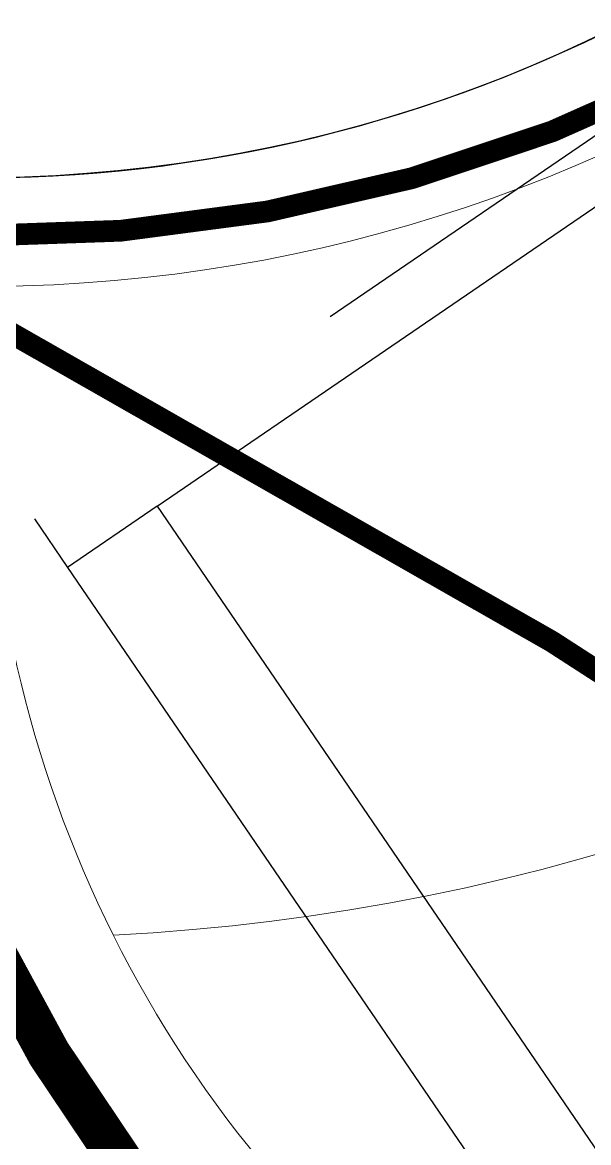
# Model space of a CAD drawing. Header units: millimetres. Extents: x 246416442 to 246896683, y 7418963194 to 7419503218.
# Drawn here: x 246837228 to 246839837, y 7419432910 to 7419438067 of the extents above; entities that cross this region are included whole.
import ezdxf
from ezdxf.lldxf.tags import DXFTag

# ---------------------------------------------------------------- set-up
doc = ezdxf.new("R2010")
doc.units = ezdxf.units.MM
doc.linetypes.add('DASHED2', pattern=[9.525, 6.35, -3.175])
doc.linetypes.add('HIDDEN', pattern=[9.525, 6.35, -3.175])
for name, color, linetype in [('L-EDGE-CONCRETE', 1, 'CONCRETE_EDGE_SHORT'), ('L-Hatch Boundary', 1, 'Continuous'), ('L-ST-SHADE-SAIL', 5, 'DASHED2'), ('L-X-E-PLAY', 9, 'Continuous'), ('L-X-E-PLAY (FallZone)', 252, 'HIDDEN')]:
    doc.layers.add(name, color=color, linetype=linetype)
doc.layers.add('L-SUB-SOIL DRAINAGE', color=170, linetype='SUBSOIL', lineweight=20)
doc.styles.get("Standard").update_dxf_attribs({"font": 'arial.ttf'})
doc.linetypes.add('CONCRETE_EDGE_SHORT', pattern='A,0.5,-0.2,["CE",Standard,S=0.1,R=0,X=-0.05,Y=-0.05],-0.2', length=0.9)
tags = doc.linetypes.add('SUBSOIL', pattern='A,12.7,-5.08,["SSD",Standard,S=2.54,R=0,X=-2.54,Y=-1.27],-6.35', length=24.13).pattern_tags.tags
tags[6] = DXFTag(74, 10)

# ---------------------------------------------------------------- blocks, each defined once
blk = doc.blocks.new('Double Bay Swing - Moduplay')
at = {"layer": 'L-X-E-PLAY (FallZone)', "color": 252}
for p, q in [((0.3556, 7.6543), (0.3556, 13.7723)), ((0.8556, 7.6543), (0.8556, 13.7723)), ((0.3556, 7.6543), (-2.6139, 7.6543)), ((0.3556, 7.6543), (0.8556, 7.6543)), ((0.8556, 7.3843), (0.8556, 7.6543)), ((-7.1444, 7.3843), (0.8556, 7.3843))]:
    blk.add_line(p, q, dxfattribs=at)

msp = doc.modelspace()

# ---------------------------------------------------------------- linework, layer by layer
at = {"layer": 'L-EDGE-CONCRETE', "ltscale": 25, "const_width": 200, "flags": 128}
msp.add_lwpolyline([(246834499, 7419436591.4, -0.000008), (246835328.2, 7419437575.2, 0.04617), (246836455.4, 7419437377, 0.504837), (246844096.1, 7419430318.3), (246844319.1, 7419429893.9), (246836741.7, 7419423679.6)], format="xyb", dxfattribs=at)
at = {"layer": 'L-Hatch Boundary'}
msp.add_lwpolyline([(246856530.3, 7419439584.4, -0.116102), (246854007.5, 7419438471.9, -0.40121), (246848141.3, 7419434109.9, 0.482085), (246843379.7, 7419442271, -0.357559), (246836655.9, 7419437362.6, 0.552694), (246844198.9, 7419430552.8), (246844572.3, 7419429842, -0.408053), (246847353.3, 7419429535.5), (246849887.9, 7419426441, -0.143511), (246850325.1, 7419425415.1), (246863655.6, 7419436493.7, -0.460222), (246859062.1, 7419438552.3, 0.361536), (246858637.2, 7419438837.2, -0.225758)], format="xyb", close=True, dxfattribs=at)
at = {"layer": 'L-Hatch Boundary', "transparency": 33554623, "flags": 128}
msp.add_lwpolyline([(246836655.9, 7419437362.6, -0.053405), (246835328.2, 7419437575.2, 0), (246834499, 7419436591.4, -0.223232), (246835856, 7419424761.4), (246836871.6, 7419423527.5), (246840958.2, 7419426878.9), (246844571.8, 7419429842.5), (246844198.9, 7419430552.8, -0.551971)], format="xyb", close=True, dxfattribs=at)
at = {"layer": 'L-Hatch Boundary'}
msp.add_arc((246837024.6, 7419443916.9), 6564.7, 255.02427, 9.58483, dxfattribs=at)
at = {"layer": 'L-ST-SHADE-SAIL', "ltscale": 0.5, "const_width": 100, "flags": 128}
msp.add_lwpolyline([(246848913.1, 7419435249, -0.266838), (246844016.3, 7419442492.5, -0.374875), (246836319, 7419437125.6, -0.041271), (246846025.4, 7419430862, -0.160031), (246848913.1, 7419435249, 24.185164)], format="xyb", dxfattribs=at)
at = {"layer": 'L-SUB-SOIL DRAINAGE', "ltscale": 0.75, "flags": 128}
for points in [[(246837090.9, 7419436852, 0.526814), (246844048.6, 7419431030.2, -0.284105), (246847720.5, 7419430172.3), (246850785.1, 7419426448.4), (246861144.5, 7419435080.5), (246859457.4, 7419436851.8), (246858463.1, 7419438062.6), (246856532.9, 7419438776.3, -0.083183), (246854468.9, 7419438035.6, -0.431667), (246847348.4, 7419433714, 0.50233), (246843719.8, 7419441701.5, -0.322585)], [(246835939.6, 7419437094.6), (246835578.2, 7419437173.5), (246834913.6, 7419436385.1, -0.213442), (246836136.7, 7419424813.4), (246836779.1, 7419424033.6), (246844142.1, 7419430072.1, -0.512994), (246836135.5, 7419436830.8)]]:
    msp.add_lwpolyline(points, format="xyb", close=True, dxfattribs=at)
msp.add_lwpolyline([(246837647.4, 7419433864.8, 0.298334), (246846394.8, 7419440257.3, 0.298334)], format="xyb", dxfattribs=at)

# ---------------------------------------------------------------- block references
at = {"layer": 'L-X-E-PLAY', "xscale": 1000.000000000001, "yscale": 1000.000000000001, "zscale": 1000.000000000001, "rotation": 214.3281665452262}
msp.add_blockref('Double Bay Swing - Moduplay', (246833826.9, 7419442361.6), dxfattribs=at)

doc.saveas('drawing.dxf')
